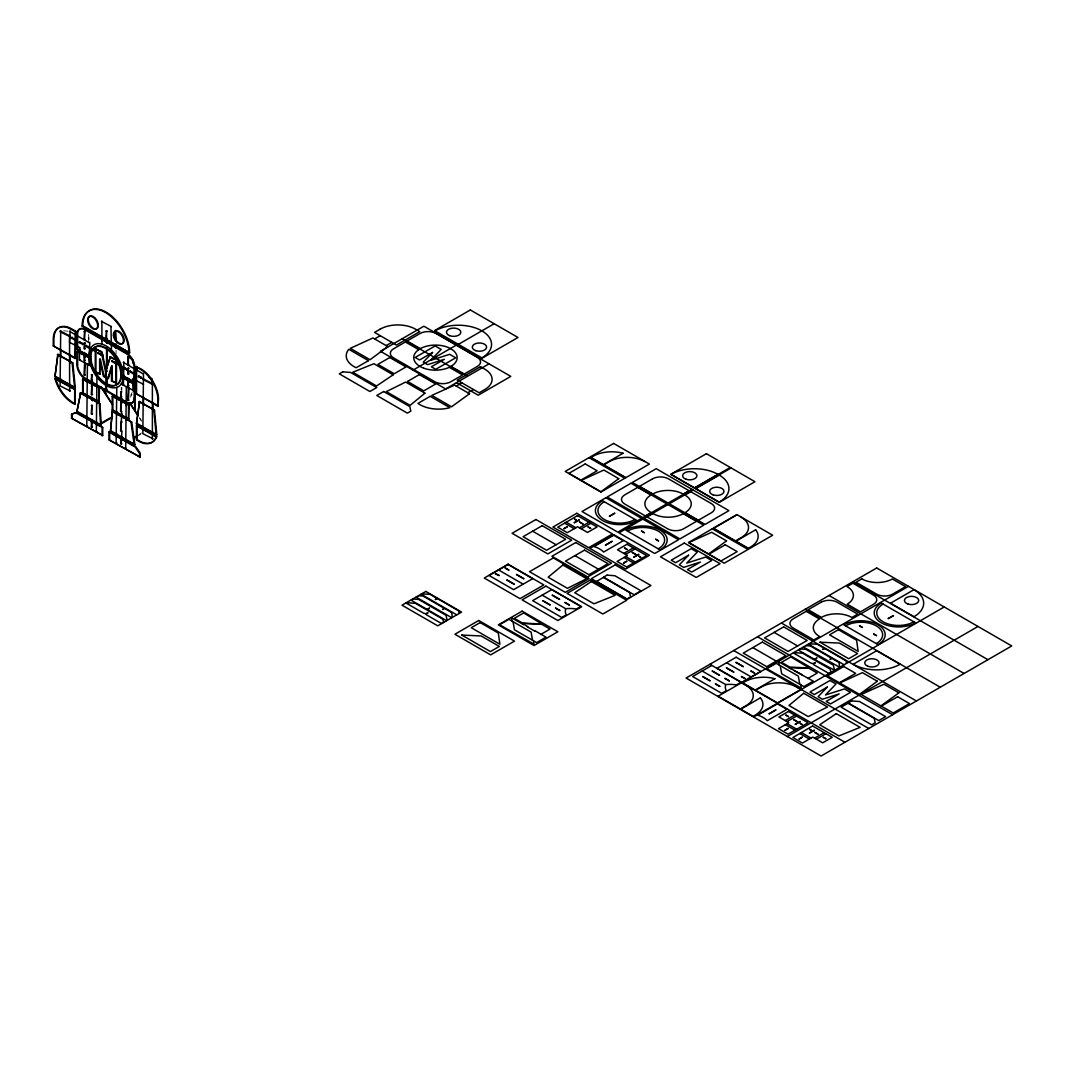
<?xml version="1.0" encoding="UTF-8"?>
<svg xmlns="http://www.w3.org/2000/svg" width="1065" height="1065" viewBox="0 0 1065 1065"><rect width="100%" height="100%" fill="white"/><g stroke="black" fill="none" stroke-linecap="round" stroke-linejoin="round"><path stroke-width="0.75" stroke-dasharray="5 3.75" d="M130.636 395.395L132.153 392.453M130.502 397.232L132.02 394.29M138.809 434.613L141.512 432.949M138.091 435.825L140.793 434.161M63.66 330.816L68.08 331.175M139.448 417.507L141.246 420.276M139.715 418.518L141.512 421.301M121.863 387.673L121.863 390.416M121.224 387.301L121.224 390.043M116.085 350.252L116.085 353.474M89.101 339.322L88.462 334.077L88.462 342.211"/><path stroke-width="1.5" d="M89.779 342.291L88.994 365.521L89.633 365.149M89.673 358.932L89.7 355.83M110.454 431.312L112.451 410.997L131.701 422.113L134.882 444.691L110.454 431.312L112.451 410.997M54.941 376.77L57.909 354.312L72.806 362.925L75.296 387.793L54.941 376.77L57.909 354.312M136.453 423.83L139.582 401.465L154.492 410.078L156.821 434.853L136.453 423.83L139.582 401.465M76.866 411.929L80.687 392.666L99.937 403.781L101.308 425.308L76.866 411.929L80.687 392.666M116.471 383.214L112.105 380.698L112.105 365.708L108.39 378.554L104.011 376.025L100.283 358.878L99.644 374.241L99.644 359.251L103.372 376.384L107.751 378.914L111.479 366.08L111.479 381.07L116.471 383.214L116.471 360.17L110.427 356.682L105.555 371.658L105.555 377.649M99.644 374.241L95.278 371.725L95.278 348.668L101.321 352.156L105.555 371.658L110.427 356.682M133.405 437.941L137.452 435.452M134.03 438.314L136.746 436.65M70.263 391.028L60.093 385.889L60.718 330.576M60.718 331.308L60.093 331.681L70.263 336.82L69.531 337.126L69.624 391.401M80.088 347.722L69.531 342.358L70.17 330.975M82.125 326.076L82.764 325.704A33.135 19.13 60 0 1 106.194 312.178A33.135 19.13 60 0 1 129.624 352.768L82.125 326.076A33.135 19.13 60 0 1 105.555 312.551A33.135 19.13 60 0 1 128.985 353.127M75.189 331.641L75.828 331.282L75.189 358.532L53.25 345.859L53.25 339.376A24.974 14.417 60 0 1 70.916 329.178L75.189 331.641L75.189 358.532M70.17 336.034L60.093 330.949M53.25 345.859L75.828 358.173M77.266 340.853L71.475 338.257L72.114 337.152M84.668 339.349L84.028 339.708L84.668 331.108M101.894 343.729L101.894 321.071M84.028 331.481L85.306 331.481M71.475 337.525L77.266 340.121M83.256 344.315L79.209 342.717L79.848 341.612M85.306 339.708L84.668 340.081L84.668 331.854M101.428 321.35L111.439 326.582M79.209 341.985L83.256 343.582M85.306 348.614L84.028 348.614L84.668 342.744M107.179 338.63L105.914 338.63L106.553 330.629M84.028 343.116L85.306 343.116M105.914 330.989L107.179 330.989M76.973 349.387L90.844 356.669L76.973 349.387L76.973 334.37A11.276 6.51 60 0 1 84.947 329.777L126.176 353.58A11.276 6.51 60 0 1 134.15 367.385L134.15 382.402L134.789 367.012A11.276 6.51 60 0 0 126.815 353.207L85.48 329.351M88.235 347.203L85.786 346.511L86.425 345.406M76.973 351.317L90.924 358.639L76.973 351.317L76.973 364.896A11.276 6.51 60 0 0 84.947 378.701L126.176 402.517A11.276 6.51 60 0 0 134.15 397.911L134.15 384.332L120.838 376.637L134.789 383.959L134.789 397.538A11.276 6.51 60 0 1 126.815 402.144L85.48 378.275A11.276 6.51 60 0 1 77.505 364.47M85.786 345.779L88.235 346.458M95.917 351.636L89.14 348.455L89.779 347.35M89.14 347.722L90.725 347.896M95.278 348.668L101.96 351.783L106.194 371.286M57.27 354.685L72.806 362.925M85.306 360.503L84.028 360.503L84.668 352.448M79.462 348.095L79.462 360.01L80.088 359.637M84.028 356.868L85.306 356.868L85.306 353.567M101.202 354.685L97.754 353.434L98.393 352.329M54.994 378.647L75.309 389.63L74.67 404.168A26.439 15.269 60 0 1 54.994 378.647L75.309 389.63M84.668 362.286L84.028 374.947L85.306 374.947M85.306 362.646L84.668 375.306M97.754 352.688L101.202 353.953M111.439 349.24L110.973 326.862M87.41 363.871L86.784 426.28L87.41 425.92M91.963 366.493L79.462 360.01M120.385 365.748L111.825 361.541L112.451 360.449M95.278 371.725L100.283 373.868M82.617 379.127L99.538 388.166L98.899 402.251L82.617 392.839L82.617 379.127L99.538 388.166M109.802 357.055L116.471 360.17M92.509 379.819L91.231 379.819L91.87 374.534M91.231 374.893L92.509 374.893M111.825 360.809L120.385 365.015M128.359 364.563L127.72 364.936L128.359 356.336M127.72 356.708L132.779 359.664L132.779 362.925M96.955 375.812L96.316 431.791L96.955 431.418M106.553 389.71L105.914 390.07L105.914 385.384L107.179 385.384L107.179 377.116L105.914 377.862L105.914 371.126L107.179 371.126L105.914 371.858M124.033 385.011L123.394 385.37L123.886 361.98M123.886 367.771L122.302 367.598L122.941 366.493M122.302 366.866L123.886 367.039M92.509 394.543L91.231 394.543L91.87 385.81M91.231 386.169L92.509 386.169M128.998 364.936L128.359 365.308L128.359 357.068M127.241 369.715L124.791 369.036L125.417 367.931M82.617 392.839L99.538 401.878M128.998 373.828L127.72 373.828L128.359 367.971M124.791 368.29L127.241 368.983M127.72 368.33L128.998 368.33M135.921 366.706L140.846 368.81A24.974 14.417 60 0 1 158.499 399.402L157.873 406.271L135.921 393.597L135.921 366.706L140.207 369.182A24.974 14.417 60 0 1 157.873 399.774L157.873 406.271M136.4 375L129.77 371.911L130.409 370.806M105.914 385.384L105.914 371.126M129.77 371.179L136.4 374.268M107.179 390.07L106.553 390.442L106.553 385.743M121.769 383.706L121.144 384.066L133.564 390.509M116.777 387.247L116.138 443.226L116.777 442.867M71.528 414.218L76.574 412.461L102.733 427.571L102.733 435.492L71.528 418.212L71.528 414.218L76.574 412.461M132.939 390.882L132.939 378.967L136.4 380.232M128.998 385.73L127.72 385.73L128.359 378.421M141.552 377.982L138.344 376.864L138.983 375.759M153.014 438.807L142.83 433.655L143.495 373.309M127.72 382.082L128.998 382.082L128.998 378.781M92.509 413.886L91.231 413.886L91.87 405.153M91.231 405.525L92.509 405.525M138.344 376.131L141.552 377.236M126.322 386.329L125.683 448.738L126.322 448.378M71.528 418.212L102.733 435.492M112.211 396.22L129.131 405.246L128.506 419.33L112.211 409.932L112.211 396.22L129.131 405.246M143.495 378.368L142.856 378.727L152.934 383.813M80.048 393.025L99.937 403.781M121.863 396.766L120.585 396.766L121.224 391.481M128.359 387.5L127.72 400.16L128.998 400.16M143.495 379.1L142.83 379.446L153.014 384.585L152.308 384.185M120.585 391.84L121.863 391.84M128.998 387.873L128.359 400.533M143.495 384.332L132.939 378.967M135.921 393.597L158.499 405.898M121.224 402.597L121.863 398.363M121.863 411.489L120.585 411.489L121.224 392.213M120.585 403.129L121.863 403.129M112.211 409.932L129.131 418.958M92.509 426.879L91.231 426.879L91.87 419.477M91.231 422.818L92.509 422.818L92.509 419.836M97.381 425.308L112.517 416.561M98.007 425.68L111.772 417.72M121.863 412.967L121.224 421.7L121.863 421.341M75.934 412.834L102.733 427.571M121.863 430.832L120.585 430.832L121.224 422.099M120.585 422.472L121.863 422.472M109.016 431.924L135.814 446.661L140.221 453.144L140.221 457.138L109.016 439.858L109.016 431.924L135.175 447.034L139.582 453.517L139.582 457.511M111.812 411.37L131.701 422.113M138.943 401.838L154.492 410.078M121.863 431.418L121.224 444.198L121.863 443.825M109.016 439.858L140.221 457.138M136.453 425.667L156.755 436.663L156.116 437.023A26.439 15.269 60 0 1 136.453 439.832L136.453 425.667L156.116 437.023M121.224 444.198L121.224 439.392M136.453 439.832L137.092 439.459A26.439 15.269 60 0 0 156.755 436.663M374.614 338.936L380.245 335.688M386.182 345.619L391.813 342.371M413.02 370.114L456.486 345.02M458.416 344.368L494.16 323.733M489.075 363.844L445.623 388.938L380.431 351.29L423.883 326.209L510.801 376.384L478.212 395.208L456.486 382.654M456.259 386.076L461.877 382.828M467.815 392.745L473.446 389.497M579.453 527.801L588.998 522.289M581.224 528.826L590.769 523.328M691.957 489.314L668.128 503.079L632.384 482.445L656.213 468.68L728.913 510.654L705.083 524.406L669.339 503.772L693.169 490.02M623.784 553.401L633.329 547.889M625.554 554.426L635.099 548.914M522.329 623.478L527.827 626.646M523.581 624.676L511.586 617.82L512.052 621.108M527.108 626.713L534.83 631.172M535.069 630.826L546.039 637.163L536.627 642.594L514.448 629.801L513.037 621.667M736.913 514.821L713.63 528.267L735.569 540.927L741.2 537.679A24.974 14.417 0 0 0 741.2 517.284M540.621 634.514L550.033 629.082L541.805 624.33L522.356 623.411M711.726 665.505L692.636 676.528L721.75 693.342L726.223 690.746A24.229 13.991 0 0 1 725.678 684.582L702.181 671.017M740.841 682.319L736.354 684.902A24.229 13.991 0 0 0 725.678 684.582M717.85 696.39L908.485 586.322M790.802 668.66L778.808 661.818L779.274 665.093M794.33 670.697L813.261 681.147L803.849 686.579L781.67 673.786L780.259 665.665M807.842 678.498L817.254 673.067L809.027 668.314L789.072 667.728L802.291 674.824M753.594 717.025L944.229 606.97M785.198 720.579L794.743 715.081M786.968 721.617L796.514 716.106M787.355 736.527L977.99 626.46M814.592 738.152L824.137 732.64M816.376 739.177L825.921 733.665M421.793 593.937L430.047 594.323L437.169 598.437L435.279 599.528L437.648 598.703L458.762 610.897L459.122 613.467M418.505 595.774L422.965 595.987L444.078 608.182L442.667 609.539L444.558 608.448L451.68 612.561L452.345 617.327M809.12 643.859L817.374 644.245L824.496 648.359L822.606 649.45L824.976 648.625L846.089 660.819L846.449 663.389M805.832 645.696L810.292 645.909L831.406 658.09L829.994 659.461L831.885 658.37L839.007 662.483L839.673 667.249L803.463 647.081M406.684 602.67L415.51 603.389L442.814 619.151L443.586 622.293L441.496 623.504L426.706 614.958L425.987 613.999L428.05 612.814L425.521 613.72L423.551 613.134L406.045 603.03M794.011 652.592L802.837 653.311L830.141 669.073L830.913 672.215L828.823 673.426L814.033 664.88L813.314 663.921L815.377 662.736L812.835 663.641L810.878 663.056L793.372 652.952M852.879 581.743L987.921 659.701M420.316 348.654L407.07 341L420.063 333.491A11.276 6.51 0 0 1 436.011 333.491L477.24 357.308A11.276 6.51 0 0 1 477.24 366.506L464.247 374.015L451.001 366.373M402.157 338.75L467.349 376.384M418.705 349.653L405.392 341.971L393.637 348.761A11.276 6.51 0 0 0 393.637 357.96L434.866 381.763A11.276 6.51 0 0 0 450.815 381.763L462.569 374.973L449.257 367.292M625.714 477.506L603.775 464.833L609.393 461.584A24.974 14.417 0 0 1 644.711 461.584M829.049 595.495L964.091 673.466M805.22 609.26L940.262 687.218M781.391 623.012L916.433 700.983M808.481 644.219L844.066 664.773M774.135 632.397L797.618 645.949M566.274 522.196L575.872 527.734M625.674 556.489L635.286 562.04M564.61 523.168L574.208 528.706M624.01 557.461L633.595 562.999M757.561 636.777L892.603 714.735M752.809 647.6L776.279 661.152M532.646 531.195L556.116 544.748M574.98 555.637L598.45 569.189M733.732 650.529L868.774 728.5M726.596 662.75L751.224 676.967M709.902 664.294L844.944 742.252M741.679 682.865L745.953 685.341A24.974 14.417 0 0 1 745.953 705.736L740.335 708.984L718.396 696.31M787.088 723.681L796.7 729.219M801.413 732.534L811.024 738.085M785.424 724.639L795.009 730.177M799.748 733.505L809.347 739.043M82.764 325.704L129.624 352.768M498.553 569.948L523.181 584.166M542.205 595.135L565.688 608.701A24.229 13.991 0 0 1 576.378 609.02L580.851 606.438L551.737 589.624L532.66 600.647L561.761 617.46L566.247 614.878A24.229 13.991 0 0 1 565.688 608.701M495.731 573.556L499.259 575.579L495.252 573.822M75.828 331.282L71.541 328.805A24.974 14.417 60 0 0 53.889 339.003L53.889 345.499M134.27 367.984L136.906 369.502M69.531 331.348L89.14 342.664M123.247 362.353L142.856 373.669M148.887 377.103L151.696 378.727L152.322 381.27M92.003 348.641L95.837 350.851M74.417 344.448L77.252 346.085M134.789 382.029L120.904 374.747L134.15 382.402M55.566 376.398L75.296 387.793M137.092 423.457L156.821 434.853M421.154 594.297L456.739 614.851M416.135 597.159L451.72 617.7M446.555 620.669L429.062 610.564L428.05 609.433L429.621 607.969L427.571 609.153L425.894 608.741L411.117 600.207L413.207 598.996L418.638 599.435L445.955 615.197L447.194 620.296M77.505 411.556L101.308 425.308M111.093 430.952L134.882 444.691M120.585 439.765L121.863 439.765L121.863 436.783M129.717 402.503L137.651 414.724M129.943 403.475L137.917 415.749M101.228 386.888L112.557 404.354M100.589 386.528L111.918 403.981M152.322 382.002L151.696 378.727M799.762 684.223L798.337 676.102L776.172 663.295L766.76 668.74L801.213 688.07L800.747 684.795M532.54 640.238L531.115 632.117L508.95 619.311L499.538 624.756L533.991 644.085L533.525 640.811M131.062 422.486L134.243 445.05M72.167 363.285L74.67 388.166M153.853 410.438L156.182 435.226M99.311 404.141L100.669 425.667M123.966 375.612L123.993 378.754M153.014 402.663L153.014 410.877M153.014 432.23L153.014 435.518M152.375 384.958L152.375 439.166M143.469 397.152L143.469 405.366M140.913 377.609L140.913 378.341M137.092 425.308L137.092 439.459M136.56 366.347L136.56 393.225M134.935 395.155L134.935 410.558L134.31 397.871M133.564 380.085L133.564 384.558M133.178 373.136L133.178 373.882M132.779 381.483L132.779 384.718M128.506 405.619L128.506 419.33M128.359 368.703L128.359 374.201M128.359 382.455L128.359 386.102M126.602 369.342L126.602 370.088M126.322 401.838L126.322 405.712M126.322 417.347L126.322 419.943M123.247 367.412L123.247 368.144M121.863 414.365L121.863 417.773M121.224 403.489L121.224 411.862M121.224 422.845L121.224 431.205M116.777 411.583L116.777 415.057M116.777 433.601L116.777 435.918M116.085 340.587L115.459 330.536L115.459 340.214M116.085 343.809L116.085 347.03M115.832 360.529L115.832 383.586M115.459 345.047L115.459 348.268M114.634 362.433L114.634 363.165M112.85 395.847L112.85 409.559M111.599 342.065L111.599 344.9M109.655 431.565L109.655 439.486M107.179 340.068L107.179 343.502M107.179 348.375L107.179 366.373M106.553 331.361L106.553 339.003M106.553 339.695L106.553 343.143M106.553 347.03L106.553 370.753M105.581 388.991L105.581 393.611L104.942 388.619M103.132 355.058L103.132 355.803M102.054 336.553L102.054 340.8M102.094 427.93L102.094 435.865M100.563 354.312L100.563 355.044M98.899 388.525L98.899 402.251M96.955 400.134L96.955 403.622M96.955 422.153L96.955 424.469M95.917 348.308L95.917 371.352M92.509 381.403L92.509 384.585M92.509 397.684L92.509 400.813M91.87 375.266L91.87 380.192M91.87 381.044L91.87 384.225M91.87 386.542L91.87 394.902M91.87 397.312L91.87 400.453M91.87 405.885L91.87 414.258M91.87 423.178L91.87 427.238M90.086 348.268L90.086 349.001M87.61 346.831L87.61 347.563M87.41 379.38L87.41 381.962M87.41 394.889L87.41 397.471M84.668 343.476L84.668 348.974M84.668 357.228L84.668 360.875M83.256 378.754L83.256 392.479M82.617 343.955L82.617 344.687M80.088 349.214L80.088 353.687M77.612 349.014L77.612 334.011A11.276 6.51 60 0 1 85.573 329.404M77.612 350.944L77.612 364.536M74.67 390.003L74.67 404.168M74.044 339.003L74.044 339.735M72.167 413.859L72.167 417.853M70.263 354.885L70.263 363.112M70.263 384.465L70.263 387.753M60.718 349.387L60.718 355.95M60.718 378.954L60.718 382.242M123.966 375.293A24.229 13.991 60 0 1 123.686 378.674M96.582 375.266A24.229 13.991 60 0 1 92.189 367.092M75.309 403.795A26.439 15.269 60 0 1 55.633 378.275M434.986 330.842A33.135 19.13 0 0 1 481.859 330.842A33.135 19.13 0 0 1 481.859 357.893M913.797 621.8A21.699 12.527 0 0 1 883.111 621.8A21.699 12.527 0 0 1 883.111 604.081M845.597 625.887A21.699 12.527 0 0 1 876.295 625.887A21.699 12.527 0 0 1 876.295 643.606M627.578 531.129A21.699 12.527 0 0 1 658.263 531.129A21.699 12.527 0 0 1 658.263 548.848M634.993 519.467A21.699 12.527 0 0 1 604.308 519.467A21.699 12.527 0 0 1 604.308 501.748M432.536 352.475L423.284 362.127L427.664 364.656L444.358 359.304L431.378 366.799L435.745 369.315L455.7 357.8L449.67 354.312L430.673 360.383L441.19 349.413L435.159 345.939L415.19 357.454L419.557 359.97L432.536 352.475M688.562 555.224L679.31 564.863L683.69 567.392L700.397 562.054L687.418 569.549L691.784 572.065L711.74 560.536L705.709 557.048L686.699 563.132L697.229 552.163L691.198 548.675L671.23 560.19L675.583 562.719L688.562 555.224M827.319 687.071L818.066 696.723L822.446 699.252L839.153 693.901L826.174 701.396L830.527 703.912L850.496 692.396L844.452 688.909L825.455 694.979L835.985 684.01L829.941 680.535L809.986 692.05L814.339 694.566L827.319 687.071M424.908 393.171L410.132 405.366L386.329 391.627L405.659 382.055L424.908 393.171M562.906 564.982L548.129 577.19L567.392 588.306L586.709 578.721L562.906 564.982M803.716 693.262L788.939 705.456L808.189 716.585L827.518 707L803.716 693.262M387.833 346.564L370.034 359.73L350.305 348.335L372.923 337.964L387.833 346.564M618.738 478.651L600.94 491.804L581.21 480.408L603.842 470.038L618.738 478.651M877.307 681.227L859.495 694.38L839.766 682.998L862.397 672.627L877.307 681.227M469.505 393.731L451.547 406.79L431.818 395.395L454.609 385.117L469.505 393.731M726.556 540.887L708.584 553.96L688.855 542.564L711.646 532.287L726.556 540.887M898.887 692.836L880.915 705.895L861.186 694.5L883.977 684.223L898.887 692.836M393.145 374.827L376.544 385.983L352.755 372.244L373.895 363.711L393.145 374.827M591.328 581.557L574.727 592.712L593.99 603.828L615.131 595.308L591.328 581.557M836.318 713.63L819.717 724.786L838.967 735.902L860.107 727.368L836.318 713.63M577.456 515.633L557.74 527.188L567.286 532.7L577.603 526.736L587.521 532.46L597.066 526.962L577.456 515.633M812.608 725.984L792.879 737.539L802.424 743.05L812.755 737.087L822.673 742.811L832.218 737.3L812.608 725.984M380.165 329.152L374.534 332.4L396.486 345.06L419.77 331.614L415.483 329.152A24.974 14.417 0 0 0 380.165 329.152M342.757 371.845L339.309 373.842L369.874 391.494L376.73 387.527L350.585 372.43L342.757 371.845M368.437 360.649L356.176 367.731A26.439 15.269 0 0 1 348.774 349.28L368.437 360.649M470.331 309.968L434.587 330.603L482.245 358.12L517.989 337.485L470.331 309.968M389.777 357.507L377.902 364.363L394.196 373.762L406.071 366.906L389.777 357.507M383.653 391.521L376.784 395.488L407.349 413.14L410.81 411.143L409.812 406.63L383.653 391.521M419.37 374.587L407.496 381.443L423.79 390.855L435.665 383.999L419.37 374.587M480.501 366.68L457.204 380.125L479.157 392.799L484.775 389.55A24.974 14.417 0 0 0 484.775 369.156L480.501 366.68M430.22 396.313L417.959 403.395A26.439 15.269 0 0 0 449.896 407.669L430.22 396.313M589.025 457.644L565.196 471.396L600.94 492.03L624.769 478.278L589.025 457.644M613.653 443.426L589.824 457.178L625.568 477.812L649.397 464.06L613.653 443.426M585.231 463.927L568.936 473.326L580.811 480.182L597.106 470.783L585.231 463.927M623.052 453.251L603.376 464.606L591.102 457.524A26.439 15.269 0 0 1 623.052 453.251M535.921 519.52L512.092 533.285L547.836 553.92L571.665 540.168L535.921 519.52M425.84 591.434L402.011 605.2L437.755 625.834L461.584 612.082L425.84 591.434M542.192 525.684L523.101 536.707L546.571 550.259L565.661 539.249L542.192 525.684M576.764 513.303L552.935 527.069L588.679 547.703L612.508 533.951L576.764 513.303M605.852 497.754L582.023 511.52L617.767 532.154L641.596 518.389L605.852 497.754M631.026 483.217L607.196 496.982L642.941 517.617L666.77 503.852L631.026 483.217M574.541 519.094L576.365 520.146L574.541 519.094M567.166 526.842L563.997 528.666L567.166 526.842M579.067 519.96L574.301 522.715L579.067 519.96M637.789 487.357L624.796 494.852A11.276 6.51 0 0 0 624.796 504.065L645.403 515.966L651.234 512.598A21.699 12.527 0 0 1 651.035 494.999L637.789 487.357M652.539 478.837L639.533 486.346L652.778 493.987A21.699 12.527 0 0 1 683.264 494.107L689.095 490.739L668.474 478.837A11.276 6.51 0 0 0 652.539 478.837M579.52 521.97L582.928 523.94L579.52 521.97M508.098 564.264L484.269 578.029L520.013 598.663L543.842 584.911L508.098 564.264M508.098 564.437L489.008 575.459L513.636 589.664L532.726 578.654L508.098 564.437M505.276 568.044L508.804 570.068L505.276 568.044M706.428 453.69L670.684 474.338L694.513 488.089L730.257 467.455L706.428 453.69M588.106 526.922L590.662 528.413L588.106 526.922M614.665 513.25L609.46 516.245L614.665 513.25M506.98 580.039L514.222 584.232L506.98 580.039M516.525 574.528L523.767 578.721L516.525 574.528M575.766 542.524L551.936 556.289L587.68 576.924L611.51 563.159L575.766 542.524M553.347 557.927L529.518 571.692L565.262 592.326L589.091 578.561L553.347 557.927M584.525 550.126L565.435 561.149L588.905 574.701L607.995 563.678L584.525 550.126M717.943 474.338L694.513 487.863L671.083 474.338A33.135 19.13 0 0 1 717.943 474.338M613.706 534.643L589.877 548.408L625.621 569.043L649.45 555.278L613.706 534.643M613.706 535.216L594.084 546.545A24.229 13.991 0 0 1 603.629 552.043L623.251 540.727L613.706 535.216M642.807 519.094L618.978 532.846L654.722 553.494L678.551 539.729L642.807 519.094M667.981 504.557L644.152 518.309L679.896 538.943L703.725 525.191L667.981 504.557M731.136 467.961L695.392 488.595L719.221 502.347L754.965 481.713L731.136 467.961M652.845 513.53L647.014 516.884L667.635 528.799A11.276 6.51 0 0 0 683.57 528.799L696.577 521.291L683.331 513.649A21.699 12.527 0 0 1 652.845 513.53M690.706 491.671L684.875 495.025A21.699 12.527 0 0 1 685.075 512.638L698.32 520.279L711.327 512.771A11.276 6.51 0 0 0 711.327 503.572L690.706 491.671M719.221 475.07L695.791 488.595L719.221 502.121A33.135 19.13 0 0 0 719.221 475.07M612.095 541.34L605.479 545.16L612.095 541.34M478.744 620.482L454.915 634.234L490.659 654.869L514.488 641.117L478.744 620.482M480.169 622.586L471.262 627.724L499.898 644.258L498.327 633.063L480.169 622.586M545.946 586.123L522.116 599.875L557.86 620.522L581.703 606.757L545.946 586.123M641.503 531.062L644.312 532.686L641.503 531.062M461.797 635.06L490.433 651.58L499.339 646.442L481.18 635.965L461.797 635.06M627.032 544.255L617.487 549.766L627.405 555.491L617.088 561.455L626.633 566.953L646.628 555.571L627.032 544.255M624.516 547.942L627.072 549.434L624.516 547.942M522.116 611.137L498.287 624.889L534.031 645.523L557.86 631.771L522.116 611.137M542.764 600.7L550.006 604.88L542.764 600.7M552.309 595.189L559.551 599.369L552.309 595.189M523.7 612.908L514.275 618.339L522.516 623.092L541.965 624.01L523.7 612.908M632.251 552.415L635.659 554.386L632.251 552.415M655.641 539.223L658.45 540.847L655.641 539.223M615.211 564.876L591.381 578.641L627.125 599.276L650.955 585.524L615.211 564.876M590.915 579.613L567.086 593.378L602.843 614.012L626.673 600.261L590.915 579.613M626.753 561.242L623.597 563.066L626.753 561.242M638.667 554.372L633.901 557.115L638.667 554.372M638.814 556.21L640.637 557.261L638.814 556.21M603.429 577.43L596.56 581.397L627.125 599.049L630.587 597.052L629.588 592.539L603.429 577.43M607.037 575.153L603.575 577.15L634.141 594.789L641.01 590.822L614.851 575.726L607.037 575.153M555.504 608.062L559.777 610.525L555.504 608.062M565.049 602.55L569.309 605.013L565.049 602.55M684.316 543.057L660.486 556.822L696.23 577.456L720.06 563.691L684.316 543.057M712.285 528.799L688.456 542.564L724.213 563.199L748.043 549.447L712.285 528.799M736.913 514.595L713.084 528.346L748.828 548.981L772.658 535.229L736.913 514.595M725.278 544.774L708.984 554.186L720.859 561.042L737.153 551.63L725.278 544.774M755.644 529.798L735.968 541.166L748.242 548.235A26.439 15.269 0 0 0 755.644 529.798M876.708 567.991L686.073 678.046L821.115 756.017L1011.75 645.949L876.708 567.991M852.879 583.207L847.048 586.575A21.699 12.527 0 0 1 847.247 604.174L860.493 611.829L873.486 604.321A11.276 6.51 0 0 0 873.486 595.122L852.879 583.207M821.168 602.218L808.162 609.726L821.408 617.38A21.699 12.527 0 0 1 851.894 617.487L857.724 614.132L837.103 602.218A11.276 6.51 0 0 0 821.168 602.218M861.851 578.867L856.02 582.222L876.641 594.137A11.276 6.51 0 0 0 892.577 594.137L905.583 586.629L892.337 578.974A21.699 12.527 0 0 1 861.851 578.867M806.218 611.323L793.212 618.832A11.276 6.51 0 0 0 793.212 628.044L813.833 639.945L819.664 636.577A21.699 12.527 0 0 1 819.451 618.978L806.218 611.323M783.68 626.886L764.603 637.908L788.073 651.461L807.164 640.438L783.68 626.886M702.74 676.581L709.982 680.761L702.74 676.581M712.285 671.07L719.527 675.25L712.285 671.07M736.141 657.238L717.051 668.261L741.679 682.479L760.769 671.456L736.141 657.238M762.354 642.089L743.264 653.111L766.733 666.663L785.824 655.641L762.354 642.089M726.49 667.915L733.732 672.095L726.49 667.915M736.035 662.403L743.277 666.584L736.035 662.403M715.48 683.93L719.754 686.393L715.48 683.93M725.025 678.432L729.299 680.881L725.025 678.432M741.453 676.555L744.981 678.591L741.453 676.555M750.998 671.043L754.526 673.08L750.998 671.043M800.534 648.918L798.444 650.129L813.221 658.663L814.898 659.075L816.948 657.89L815.377 659.355L816.389 660.486L834.521 670.218L833.283 665.119L805.965 649.357L800.534 648.918M790.922 656.892L781.497 662.323L789.737 667.076L809.187 667.995L790.922 656.892M838.421 629.708L829.515 634.846L858.15 651.381L856.58 640.185L838.421 629.708M820.037 642.182L848.685 658.716L857.591 653.564L839.433 643.087L820.037 642.182M913.97 589.677L890.54 603.203L913.97 616.728A33.135 19.13 0 0 0 913.97 589.677M859.535 625.821L862.344 627.445L859.535 625.821M774.894 678.698L755.231 690.067L742.957 682.985A26.439 15.269 0 0 1 774.894 678.698M761.249 687.045L755.631 690.293L777.57 702.953L800.853 689.521L796.567 687.045A24.974 14.417 0 0 0 761.249 687.045M893.468 615.583L888.263 618.579L893.468 615.583M760.41 697.855L740.734 709.21L752.995 716.292A26.439 15.269 0 0 0 760.41 697.855M873.659 633.981L876.468 635.605L873.659 633.981M777.41 703.845L757.801 715.174A24.229 13.991 0 0 1 767.346 720.672L786.955 709.357L777.41 703.845M843.786 666.504L827.492 675.902L839.38 682.758L855.661 673.36L843.786 666.504M876.655 650.728L853.225 664.254A33.135 19.13 0 0 0 900.085 664.254L876.655 650.728M775.799 709.969L769.183 713.79L775.799 709.969M788.446 711.447L778.901 716.945L788.819 722.682L778.502 728.633L788.047 734.144L808.042 722.762L788.446 711.447M785.93 715.134L788.486 716.612L785.93 715.134M793.665 719.607L797.073 721.564L793.665 719.607M788.167 728.433L785.011 730.257L788.167 728.433M800.081 721.551L795.315 724.307L800.081 721.551M800.228 723.401L802.052 724.453L800.228 723.401M851.641 700.93L848.179 702.927L878.745 720.579L885.614 716.612L859.455 701.502L851.641 700.93M848.033 703.22L841.164 707.187L871.729 724.826L875.19 722.829L874.192 718.316L848.033 703.22M809.693 729.445L811.503 730.497L809.693 729.445M802.304 737.18L799.149 739.004L802.304 737.18M814.219 730.31L809.453 733.066L814.219 730.31M814.672 732.321L818.08 734.291L814.672 732.321M823.245 737.273L825.814 738.751L823.245 737.273M897.609 696.723L881.314 706.122L893.189 712.978L909.483 703.579L897.609 696.723M915.594 622.825L881.314 603.043A24.229 13.991 0 0 0 881.314 622.825A24.229 13.991 0 0 0 915.594 622.825M878.079 644.631L843.813 624.849A24.229 13.991 0 0 1 878.079 624.849A24.229 13.991 0 0 1 878.079 644.631M636.79 520.505L602.51 500.71A24.229 13.991 0 0 0 602.51 520.505A24.229 13.991 0 0 0 636.79 520.505M660.06 549.886L625.781 530.09A24.229 13.991 0 0 1 660.06 530.09A24.229 13.991 0 0 1 660.06 549.886M89.633 361.288A24.229 13.991 60 0 0 118.295 386.755A24.229 13.991 60 0 0 110.654 349.227A24.229 13.991 60 0 0 89.633 361.288M91.257 361.208A21.699 12.527 60 0 0 116.711 384.731A21.699 12.527 60 0 0 110.614 351.33A21.699 12.527 60 0 0 91.257 361.208M114.101 335.515A7.175 4.14 60 0 0 122.408 343.622A7.175 4.14 60 0 0 120.744 332.706A7.175 4.14 60 0 0 114.101 335.515M88.328 320.645A7.175 4.14 60 0 0 96.622 328.739A7.175 4.14 60 0 0 94.958 317.836A7.175 4.14 60 0 0 88.328 320.645M113.436 335.688A7.175 4.14 60 0 0 121.636 344.048A7.175 4.14 60 0 0 120.252 333.238A7.175 4.14 60 0 0 113.436 335.688M87.663 320.805A7.175 4.14 60 0 0 95.863 329.165A7.175 4.14 60 0 0 94.479 318.355A7.175 4.14 60 0 0 87.663 320.805M90.565 361.235A21.699 12.527 60 0 0 115.872 385.197A21.699 12.527 60 0 0 110.241 351.956A21.699 12.527 60 0 0 90.565 361.235M423.71 368.171A21.699 12.527 0 0 0 457.125 358.226A21.699 12.527 0 0 0 425.507 346.484A21.699 12.527 0 0 0 423.71 368.171M449.643 335.661A7.175 4.14 0 0 0 460.812 332.52A7.175 4.14 0 0 0 450.535 328.499A7.175 4.14 0 0 0 449.643 335.661M475.855 350.691A7.175 4.14 0 0 0 486.612 347.11A7.175 4.14 0 0 0 475.855 343.529A7.175 4.14 0 0 0 475.855 350.691M867.695 666.211A7.175 4.14 0 0 0 879.024 663.295A7.175 4.14 0 0 0 868.973 659.089A7.175 4.14 0 0 0 867.695 666.211M907.979 604.041A7.175 4.14 0 0 0 918.722 600.46A7.175 4.14 0 0 0 907.979 596.879A7.175 4.14 0 0 0 907.979 604.041M713.217 494.919A7.175 4.14 0 0 0 723.974 491.338A7.175 4.14 0 0 0 713.217 487.757A7.175 4.14 0 0 0 713.217 494.919M686.18 479.303A7.175 4.14 0 0 0 696.923 475.722A7.175 4.14 0 0 0 686.18 472.141A7.175 4.14 0 0 0 686.18 479.303"/></g></svg>
